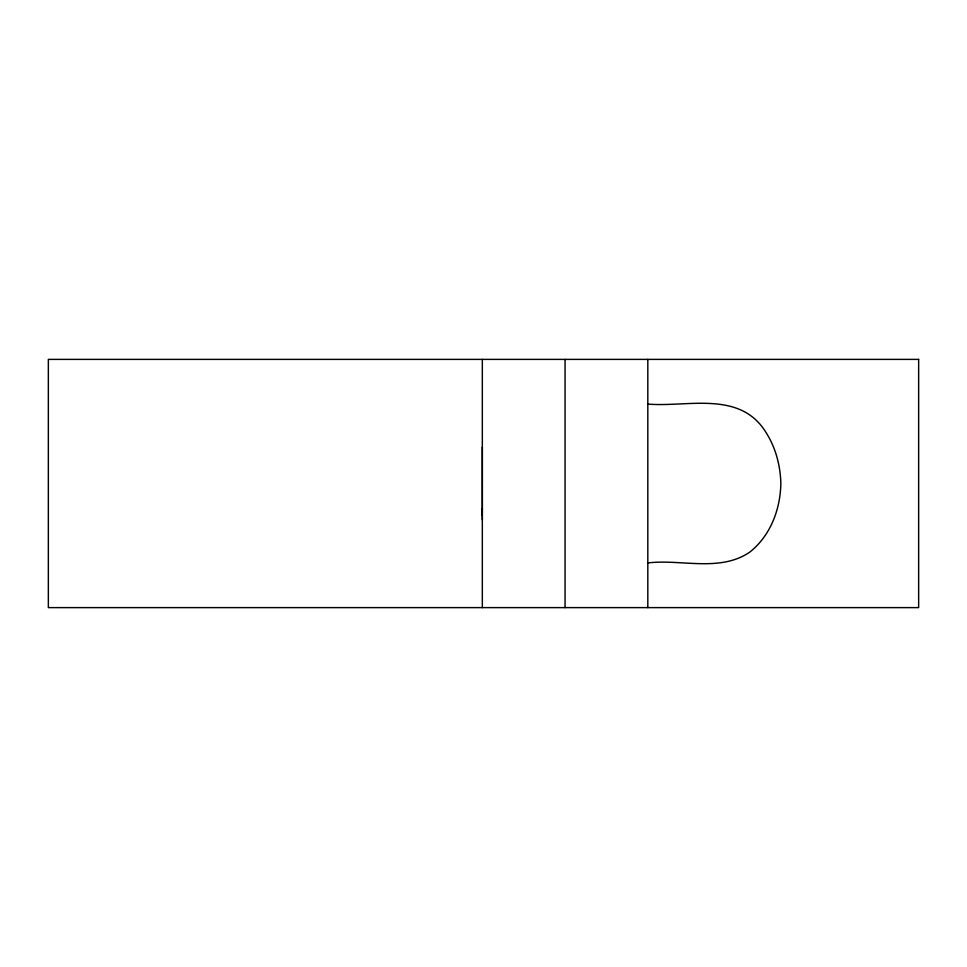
<?xml version="1.0" encoding="UTF-8"?>
<svg xmlns="http://www.w3.org/2000/svg" width="967" height="967" viewBox="0 0 967 967"><rect width="100%" height="100%" fill="white"/><g stroke="black" fill="none" stroke-linecap="round" stroke-linejoin="round"><path stroke-width="1.45" d="M482.328 519.908L482.328 483.802M482.328 483.198L482.328 447.092M647.817 404.073C685.688 407.325 735.452 391.381 762.516 427.329C774.519 443.611 780.333 463.411 780.852 483.5C780.345 509.476 770.421 535.948 749.546 552.29C719.617 572.452 681.203 558.926 647.817 562.927M647.817 359.386L647.817 607.614M565.066 359.386L565.066 607.614M482.328 359.386L482.328 607.614M482.315 508.69A35.984 3.578 84.3 0 1 482.074 515.29M918.65 359.386L48.35 359.386L48.35 607.614L918.65 607.614L918.65 359.386"/></g></svg>
